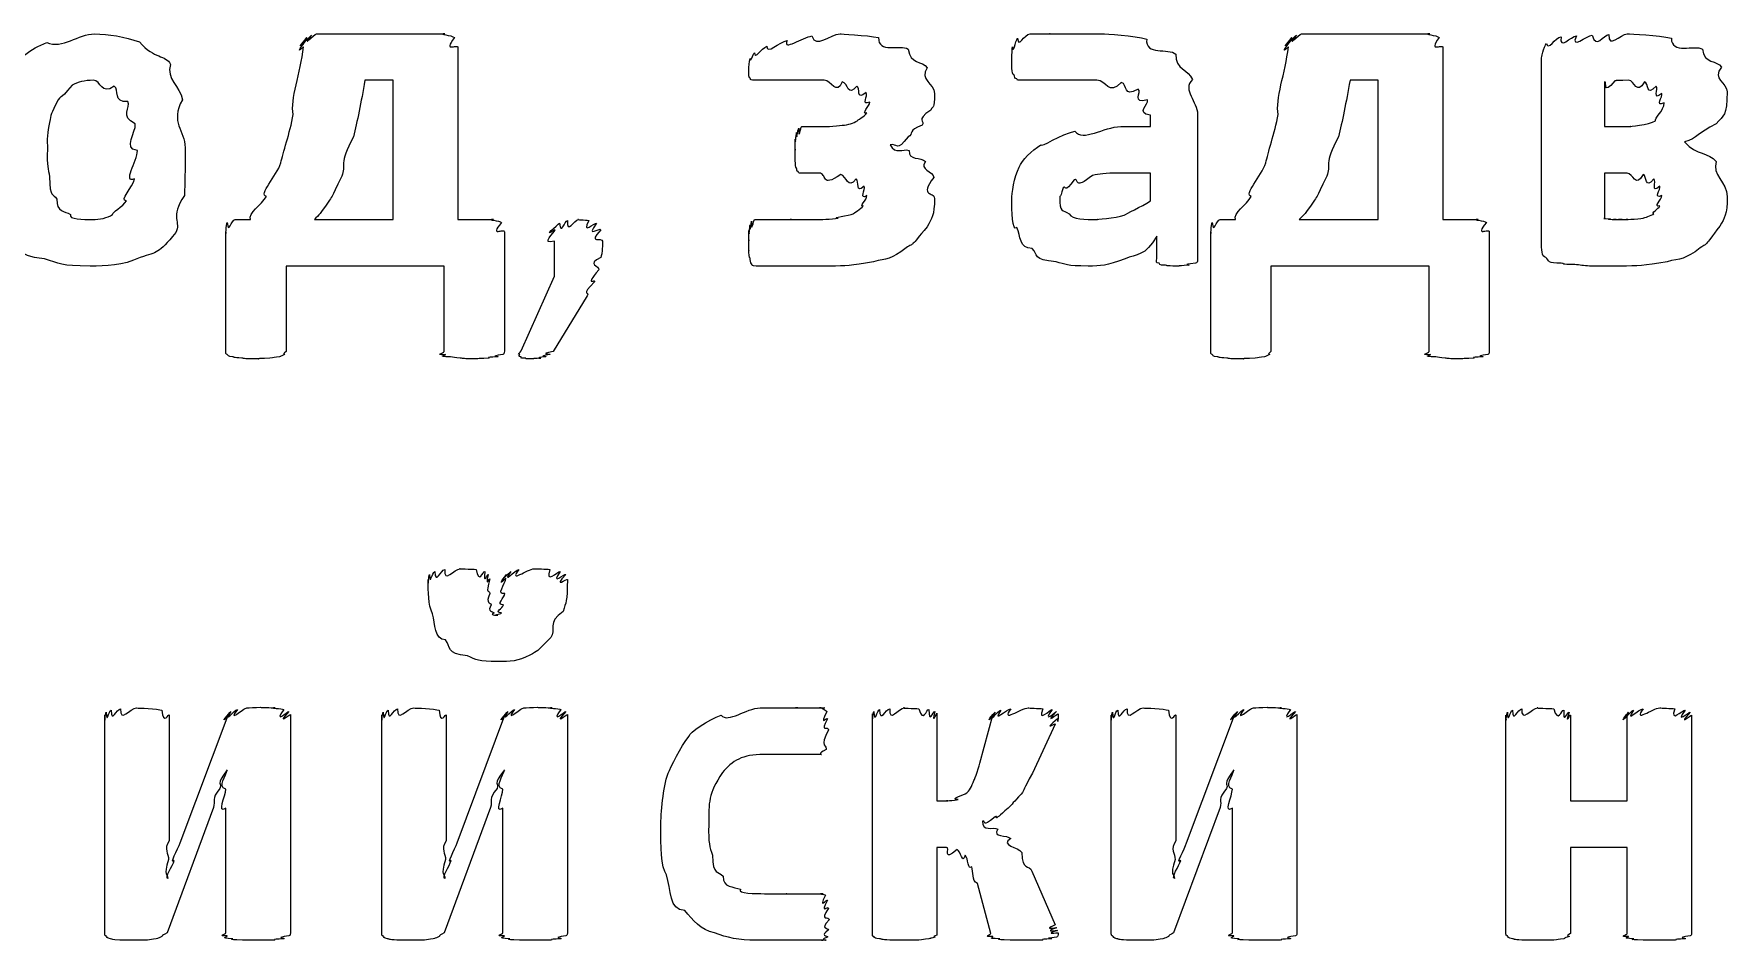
# Model space of a CAD drawing. Header units: millimetres. Extents: x 25 to 190, y 204 to 253.
# Drawn here: x 147.1 to 159.97, y 219.62 to 226.5 of the extents above; entities that cross this region are included whole.
import ezdxf

# ---------------------------------------------------------------- set-up
doc = ezdxf.new("R2010")
doc.units = ezdxf.units.MM
doc.layers.get('0').update_dxf_attribs({"linetype": 'CONTINUOUS'})

msp = doc.modelspace()

# ---------------------------------------------------------------- linework, layer by layer
at = {"color": 0}
for p, q in [((149.251, 226.504), (150.227, 226.504)), ((156.737, 226.504), (157.712, 226.504)), ((150.326, 226.399), (150.326, 225.093)), ((157.812, 226.399), (157.812, 225.093)), ((158.561, 224.922), (158.561, 226.322)), ((149.835, 226.151), (149.62, 226.151)), ((149.835, 225.093), (149.835, 226.151)), ((157.321, 226.151), (157.106, 226.151)), ((157.321, 225.093), (157.321, 226.151)), ((159.041, 226.14), (159.041, 225.799)), ((159.493, 225.98), (159.493, 225.98)), ((155.589, 225.799), (155.589, 225.887)), ((155.947, 225.892), (155.947, 224.795)), ((152.939, 225.799), (153.088, 225.799)), ((155.363, 225.799), (155.589, 225.799)), ((159.041, 225.799), (159.239, 225.799)), ((147.89, 225.617), (147.89, 225.617)), ((148.253, 225.638), (148.253, 225.638)), ((153.617, 225.661), (153.611, 225.661)), ((153.071, 225.446), (152.933, 225.446)), ((155.589, 225.446), (155.352, 225.446)), ((155.589, 225.236), (155.589, 225.446)), ((159.212, 225.446), (159.041, 225.446)), ((159.041, 225.446), (159.041, 225.104)), ((153.948, 225.253), (153.948, 225.253)), ((159.476, 225.275), (159.476, 225.275)), ((159.972, 225.269), (159.972, 225.269)), ((148.634, 225.093), (148.749, 225.093)), ((149.235, 225.093), (149.835, 225.093)), ((150.326, 225.093), (150.596, 225.093)), ((156.119, 225.093), (156.235, 225.093)), ((156.72, 225.093), (157.321, 225.093)), ((157.812, 225.093), (158.081, 225.093)), ((148.562, 224.095), (148.562, 224.999)), ((150.679, 224.999), (150.679, 224.095)), ((155.638, 224.795), (155.638, 224.966)), ((156.048, 224.095), (156.048, 224.999)), ((158.164, 224.999), (158.164, 224.095)), ((151.061, 224.663), (151.061, 224.928)), ((151.424, 224.928), (151.424, 224.928)), ((150.221, 224.74), (149.02, 224.74)), ((149.02, 224.74), (149.02, 224.09)), ((150.221, 224.09), (150.221, 224.74)), ((157.707, 224.74), (156.505, 224.74)), ((156.505, 224.74), (156.505, 224.09)), ((157.707, 224.09), (157.707, 224.74)), ((150.807, 224.095), (151.061, 224.663)), ((151.309, 224.514), (151.05, 224.09)), ((151.158, 222.358), (151.158, 222.358)), ((153.967, 221.343), (153.967, 220.676)), ((147.642, 219.673), (147.642, 221.327)), ((148.132, 221.327), (148.132, 220.373)), ((148.215, 220.357), (148.579, 221.327)), ((149.053, 221.332), (149.053, 219.673)), ((149.747, 219.673), (149.747, 221.327)), ((150.238, 221.327), (150.238, 220.373)), ((150.32, 220.357), (150.684, 221.327)), ((151.158, 221.332), (151.158, 219.673)), ((153.476, 219.662), (153.476, 221.338)), ((154.292, 220.963), (154.391, 221.327)), ((154.865, 221.26), (154.694, 220.886)), ((155.291, 219.673), (155.291, 221.327)), ((155.782, 221.327), (155.782, 220.373)), ((155.864, 220.357), (156.228, 221.327)), ((156.702, 221.332), (156.702, 219.673)), ((158.291, 219.673), (158.291, 221.327)), ((158.782, 221.327), (158.782, 220.676)), ((159.212, 220.676), (159.212, 221.327)), ((159.702, 221.327), (159.702, 219.673)), ((148.468, 220.627), (148.116, 219.673)), ((148.562, 219.673), (148.562, 220.621)), ((150.574, 220.627), (150.221, 219.673)), ((150.668, 219.673), (150.668, 220.621)), ((153.967, 220.676), (154.05, 220.676)), ((156.118, 220.627), (155.765, 219.673)), ((156.212, 219.673), (156.212, 220.621)), ((158.782, 220.676), (159.212, 220.676)), ((154.039, 220.323), (153.967, 220.323)), ((153.967, 220.323), (153.967, 219.656)), ((159.212, 220.323), (158.782, 220.323)), ((158.782, 220.323), (158.782, 219.668)), ((159.212, 219.668), (159.212, 220.323)), ((154.689, 220.141), (154.865, 219.734)), ((154.375, 219.668), (154.275, 220.048)), ((153.147, 219.772), (153.147, 219.772)), ((154.887, 219.662), (154.887, 219.662))]:
    msp.add_line(p, q, dxfattribs=at)
for points in [[(147.201, 226.438), (147.319, 226.386), (147.443, 226.504), (147.564, 226.504)], [(147.564, 226.504), (147.672, 226.504), (147.792, 226.483), (147.906, 226.443)], [(149.179, 226.476), (149.102, 226.374), (149.202, 226.489), (149.213, 226.493)], [(149.213, 226.493), (149.124, 226.386), (149.236, 226.504), (149.251, 226.504)], [(150.227, 226.504), (150.172, 226.504), (150.279, 226.494), (150.299, 226.476)], [(152.829, 226.454), (152.79, 226.368), (152.95, 226.479), (153.016, 226.488)], [(153.016, 226.488), (153.043, 226.386), (153.157, 226.504), (153.231, 226.504)], [(153.231, 226.504), (153.223, 226.504), (153.435, 226.494), (153.523, 226.476)], [(154.58, 226.471), (154.583, 226.386), (154.63, 226.504), (154.674, 226.504)], [(154.674, 226.504), (154.671, 226.504), (154.769, 226.504), (154.828, 226.504)], [(154.828, 226.504), (154.789, 226.504), (154.95, 226.504), (155.015, 226.504)], [(155.015, 226.504), (155.043, 226.504), (155.155, 226.504), (155.225, 226.504)], [(155.225, 226.504), (155.244, 226.504), (155.469, 226.49), (155.561, 226.465)], [(156.665, 226.476), (156.588, 226.374), (156.687, 226.489), (156.698, 226.493)], [(156.698, 226.493), (156.61, 226.386), (156.722, 226.504), (156.737, 226.504)], [(157.712, 226.504), (157.657, 226.504), (157.765, 226.494), (157.784, 226.476)], [(158.71, 226.482), (158.696, 226.374), (158.785, 226.488), (158.826, 226.488)], [(158.826, 226.488), (158.778, 226.379), (158.906, 226.493), (158.947, 226.493)], [(158.947, 226.493), (158.976, 226.383), (159.03, 226.499), (159.074, 226.499)], [(159.074, 226.499), (159.064, 226.386), (159.163, 226.504), (159.212, 226.504)], [(159.212, 226.504), (159.241, 226.504), (159.451, 226.493), (159.548, 226.471)], [(146.931, 226.251), (146.964, 226.297), (147.082, 226.394), (147.201, 226.438)], [(147.906, 226.443), (148.022, 226.308), (148.102, 226.35), (148.143, 226.272)], [(149.075, 225.892), (149.05, 226.004), (149.13, 226.206), (149.152, 226.405)], [(149.152, 226.405), (149.076, 226.334), (149.159, 226.432), (149.163, 226.443)], [(149.163, 226.443), (149.083, 226.361), (149.171, 226.468), (149.179, 226.476)], [(150.299, 226.476), (150.207, 226.352), (150.326, 226.435), (150.326, 226.399)], [(152.547, 226.316), (152.55, 226.279), (152.565, 226.35), (152.581, 226.361)], [(152.581, 226.361), (152.583, 226.306), (152.63, 226.391), (152.674, 226.41)], [(152.674, 226.41), (152.672, 226.342), (152.769, 226.443), (152.829, 226.454)], [(153.523, 226.476), (153.518, 226.35), (153.686, 226.428), (153.749, 226.388)], [(153.749, 226.388), (153.76, 226.272), (153.859, 226.303), (153.892, 226.245)], [(154.536, 226.306), (154.536, 226.297), (154.537, 226.383), (154.541, 226.405)], [(154.541, 226.405), (154.547, 226.342), (154.561, 226.449), (154.58, 226.471)], [(155.561, 226.465), (155.546, 226.334), (155.727, 226.401), (155.782, 226.35)], [(156.56, 225.892), (156.536, 226.004), (156.615, 226.206), (156.638, 226.405)], [(156.638, 226.405), (156.562, 226.334), (156.644, 226.432), (156.649, 226.443)], [(156.649, 226.443), (156.568, 226.361), (156.657, 226.468), (156.665, 226.476)], [(157.784, 226.476), (157.693, 226.352), (157.812, 226.435), (157.812, 226.399)], [(158.561, 226.322), (158.561, 226.313), (158.574, 226.406), (158.6, 226.432)], [(158.6, 226.432), (158.612, 226.368), (158.662, 226.478), (158.71, 226.482)], [(159.548, 226.471), (159.549, 226.345), (159.722, 226.424), (159.785, 226.388)], [(159.785, 226.388), (159.796, 226.272), (159.898, 226.306), (159.928, 226.251)], [(148.143, 226.272), (148.106, 226.158), (148.216, 226.109), (148.232, 226.003)], [(152.537, 226.245), (152.537, 226.242), (152.539, 226.297), (152.547, 226.316)], [(152.537, 226.195), (152.537, 226.195), (152.537, 226.226), (152.537, 226.245)], [(153.892, 226.245), (153.829, 226.158), (153.948, 226.125), (153.948, 226.052)], [(154.536, 226.24), (154.536, 226.231), (154.536, 226.284), (154.536, 226.306)], [(154.553, 226.19), (154.539, 226.191), (154.539, 226.22), (154.536, 226.24)], [(155.782, 226.35), (155.777, 226.231), (155.882, 226.234), (155.908, 226.157)], [(159.928, 226.251), (159.854, 226.162), (159.972, 226.132), (159.972, 226.063)], [(147.394, 226.113), (147.286, 225.982), (147.318, 226.049), (147.289, 226.003)], [(147.554, 226.151), (147.489, 226.151), (147.438, 226.138), (147.394, 226.113)], [(147.713, 226.107), (147.614, 226.033), (147.616, 226.151), (147.554, 226.151)], [(147.818, 225.991), (147.702, 225.977), (147.757, 226.081), (147.713, 226.107)], [(149.62, 226.151), (149.59, 225.982), (149.561, 225.838), (149.532, 225.721)], [(152.547, 226.168), (152.539, 226.169), (152.539, 226.184), (152.537, 226.195)], [(152.564, 226.151), (152.547, 226.154), (152.55, 226.159), (152.547, 226.168)], [(152.581, 226.151), (152.561, 226.151), (152.571, 226.151), (152.564, 226.151)], [(152.641, 226.151), (152.576, 226.151), (152.592, 226.151), (152.581, 226.151)], [(152.746, 226.151), (152.636, 226.151), (152.67, 226.151), (152.641, 226.151)], [(152.9, 226.151), (152.837, 226.151), (152.79, 226.151), (152.746, 226.151)], [(153.11, 226.151), (152.958, 226.151), (152.962, 226.151), (152.9, 226.151)], [(153.247, 226.14), (153.205, 226.033), (153.161, 226.151), (153.11, 226.151)], [(153.358, 226.107), (153.289, 226.019), (153.291, 226.132), (153.247, 226.14)], [(153.429, 226.058), (153.348, 225.993), (153.387, 226.096), (153.358, 226.107)], [(154.575, 226.162), (154.554, 226.165), (154.559, 226.179), (154.553, 226.19)], [(154.602, 226.151), (154.569, 226.151), (154.582, 226.154), (154.575, 226.162)], [(154.674, 226.151), (154.594, 226.151), (154.616, 226.151), (154.602, 226.151)], [(154.795, 226.151), (154.66, 226.151), (154.707, 226.151), (154.674, 226.151)], [(154.96, 226.151), (154.874, 226.151), (154.842, 226.151), (154.795, 226.151)], [(155.181, 226.151), (155.002, 226.151), (155.026, 226.151), (154.96, 226.151)], [(155.368, 226.135), (155.274, 226.033), (155.254, 226.151), (155.181, 226.151)], [(155.495, 226.085), (155.377, 226.011), (155.419, 226.123), (155.368, 226.135)], [(155.908, 226.157), (155.829, 226.077), (155.947, 225.991), (155.947, 225.892)], [(157.106, 226.151), (157.076, 225.982), (157.047, 225.838), (157.018, 225.721)], [(159.118, 226.146), (159.02, 226.03), (159.063, 226.143), (159.041, 226.14)], [(159.223, 226.151), (159.082, 226.151), (159.151, 226.149), (159.118, 226.146)], [(159.344, 226.14), (159.285, 226.033), (159.27, 226.151), (159.223, 226.151)], [(159.432, 226.107), (159.355, 226.019), (159.38, 226.132), (159.344, 226.14)], [(159.476, 226.052), (159.399, 225.989), (159.454, 226.092), (159.432, 226.107)], [(147.289, 226.003), (147.228, 225.887), (147.236, 225.898), (147.223, 225.831)], [(147.873, 225.82), (147.753, 225.878), (147.843, 225.943), (147.818, 225.991)], [(148.232, 226.003), (148.135, 225.828), (148.253, 225.774), (148.253, 225.638)], [(153.457, 225.986), (153.385, 225.953), (153.447, 226.038), (153.429, 226.058)], [(153.435, 225.903), (153.385, 225.893), (153.457, 225.956), (153.457, 225.986)], [(153.948, 226.052), (153.948, 225.922), (153.938, 225.965), (153.92, 225.925)], [(155.567, 226.003), (155.443, 225.967), (155.528, 226.063), (155.495, 226.085)], [(155.589, 225.887), (155.473, 225.901), (155.581, 225.969), (155.567, 226.003)], [(159.493, 225.98), (159.417, 225.945), (159.487, 226.03), (159.476, 226.052)], [(159.427, 225.843), (159.417, 225.86), (159.493, 225.921), (159.493, 225.98)], [(159.972, 226.063), (159.972, 225.878), (159.945, 225.887), (159.889, 225.82)], [(148.981, 225.523), (148.995, 225.6), (149.049, 225.749), (149.075, 225.892)], [(153.247, 225.81), (153.293, 225.812), (153.333, 225.828), (153.363, 225.843)], [(153.363, 225.843), (153.355, 225.845), (153.42, 225.881), (153.435, 225.903)], [(153.92, 225.925), (153.796, 225.843), (153.883, 225.845), (153.854, 225.81)], [(156.466, 225.523), (156.48, 225.6), (156.534, 225.749), (156.56, 225.892)], [(159.239, 225.799), (159.212, 225.799), (159.383, 225.812), (159.427, 225.843)], [(147.223, 225.831), (147.202, 225.757), (147.206, 225.701), (147.206, 225.627)], [(147.89, 225.617), (147.775, 225.633), (147.884, 225.757), (147.873, 225.82)], [(149.532, 225.721), (149.418, 225.512), (149.477, 225.504), (149.444, 225.424)], [(152.889, 225.705), (152.892, 225.64), (152.896, 225.743), (152.9, 225.755)], [(152.9, 225.755), (152.9, 225.666), (152.908, 225.779), (152.917, 225.787)], [(152.917, 225.787), (152.914, 225.68), (152.931, 225.799), (152.939, 225.799)], [(153.088, 225.799), (153.084, 225.799), (153.203, 225.801), (153.247, 225.81)], [(153.749, 225.721), (153.657, 225.603), (153.664, 225.674), (153.617, 225.661)], [(153.854, 225.81), (153.741, 225.772), (153.793, 225.746), (153.749, 225.721)], [(154.757, 225.661), (154.752, 225.636), (154.912, 225.743), (155.015, 225.765)], [(155.015, 225.765), (155.076, 225.68), (155.233, 225.799), (155.363, 225.799)], [(157.018, 225.721), (156.904, 225.512), (156.963, 225.504), (156.93, 225.424)], [(159.889, 225.82), (159.743, 225.75), (159.753, 225.712), (159.647, 225.683)], [(147.206, 225.627), (147.202, 225.492), (147.212, 225.484), (147.223, 225.418)], [(147.868, 225.402), (147.775, 225.364), (147.89, 225.539), (147.89, 225.617)], [(148.253, 225.638), (148.253, 225.442), (148.251, 225.385), (148.248, 225.275)], [(152.889, 225.627), (152.889, 225.596), (152.889, 225.683), (152.889, 225.705)], [(152.889, 225.539), (152.889, 225.534), (152.889, 225.594), (152.889, 225.627)], [(153.611, 225.661), (153.653, 225.581), (153.706, 225.638), (153.755, 225.617)], [(153.755, 225.617), (153.749, 225.541), (153.844, 225.57), (153.881, 225.534)], [(154.591, 225.49), (154.613, 225.545), (154.686, 225.617), (154.757, 225.661)], [(159.647, 225.683), (159.743, 225.578), (159.834, 225.607), (159.889, 225.534)], [(148.871, 225.269), (148.807, 225.28), (148.948, 225.424), (148.981, 225.523)], [(152.9, 225.484), (152.892, 225.486), (152.892, 225.517), (152.889, 225.539)], [(152.911, 225.457), (152.9, 225.46), (152.903, 225.473), (152.9, 225.484)], [(152.933, 225.446), (152.911, 225.446), (152.918, 225.448), (152.911, 225.457)], [(153.881, 225.534), (153.826, 225.471), (153.942, 225.46), (153.942, 225.413)], [(154.536, 225.247), (154.536, 225.287), (154.554, 225.419), (154.591, 225.49)], [(156.356, 225.269), (156.293, 225.28), (156.434, 225.424), (156.466, 225.523)], [(159.889, 225.534), (159.854, 225.435), (159.972, 225.375), (159.972, 225.269)], [(147.223, 225.418), (147.224, 225.247), (147.252, 225.298), (147.278, 225.247)], [(147.807, 225.236), (147.749, 225.236), (147.857, 225.338), (147.868, 225.402)], [(149.444, 225.424), (149.352, 225.232), (149.375, 225.276), (149.339, 225.225)], [(153.236, 225.435), (153.077, 225.327), (153.137, 225.446), (153.071, 225.446)], [(153.352, 225.402), (153.286, 225.314), (153.283, 225.426), (153.236, 225.435)], [(153.413, 225.346), (153.344, 225.283), (153.381, 225.387), (153.352, 225.402)], [(153.435, 225.275), (153.37, 225.239), (153.427, 225.324), (153.413, 225.346)], [(153.942, 225.413), (153.829, 225.258), (153.948, 225.311), (153.948, 225.253)], [(154.927, 225.335), (154.896, 225.232), (154.9, 225.287), (154.9, 225.258)], [(155.01, 225.396), (154.933, 225.28), (154.945, 225.36), (154.927, 225.335)], [(155.148, 225.429), (155.006, 225.309), (155.046, 225.41), (155.01, 225.396)], [(155.352, 225.446), (155.237, 225.446), (155.206, 225.44), (155.148, 225.429)], [(156.93, 225.424), (156.837, 225.232), (156.861, 225.276), (156.825, 225.225)], [(159.333, 225.435), (159.278, 225.327), (159.258, 225.446), (159.212, 225.446)], [(159.416, 225.402), (159.344, 225.314), (159.366, 225.426), (159.333, 225.435)], [(159.46, 225.346), (159.388, 225.283), (159.438, 225.387), (159.416, 225.402)], [(159.476, 225.275), (159.406, 225.243), (159.471, 225.327), (159.46, 225.346)], [(147.278, 225.247), (147.275, 225.148), (147.338, 225.16), (147.382, 225.132)], [(147.702, 225.132), (147.694, 225.144), (147.781, 225.192), (147.807, 225.236)], [(148.248, 225.275), (148.132, 225.107), (148.226, 225.074), (148.182, 224.994)], [(148.749, 225.093), (148.73, 225.144), (148.834, 225.203), (148.871, 225.269)], [(149.339, 225.225), (149.281, 225.133), (149.271, 225.133), (149.235, 225.093)], [(153.407, 225.197), (153.37, 225.184), (153.435, 225.244), (153.435, 225.275)], [(153.948, 225.253), (153.948, 225.122), (153.928, 225.104), (153.892, 225.038)], [(154.575, 225.032), (154.536, 224.996), (154.536, 225.166), (154.536, 225.247)], [(154.9, 225.258), (154.896, 225.151), (154.923, 225.166), (154.971, 225.137)], [(155.39, 225.126), (155.403, 225.14), (155.519, 225.188), (155.589, 225.236)], [(156.235, 225.093), (156.216, 225.144), (156.319, 225.203), (156.356, 225.269)], [(156.825, 225.225), (156.767, 225.133), (156.756, 225.133), (156.72, 225.093)], [(159.46, 225.197), (159.406, 225.184), (159.476, 225.244), (159.476, 225.275)], [(159.972, 225.269), (159.972, 225.126), (159.953, 225.109), (159.917, 225.043)], [(147.382, 225.132), (147.363, 225.093), (147.482, 225.093), (147.548, 225.093)], [(147.548, 225.093), (147.606, 225.093), (147.658, 225.105), (147.702, 225.132)], [(148.562, 224.999), (148.562, 224.949), (148.565, 225.06), (148.573, 225.071)], [(148.573, 225.071), (148.58, 224.975), (148.603, 225.093), (148.634, 225.093)], [(150.596, 225.093), (150.536, 225.093), (150.646, 225.085), (150.657, 225.071)], [(150.657, 225.071), (150.56, 224.949), (150.679, 225.035), (150.679, 224.999)], [(151.099, 225.065), (151.107, 224.967), (151.138, 225.083), (151.16, 225.087)], [(151.16, 225.087), (151.152, 224.975), (151.209, 225.093), (151.243, 225.093)], [(151.243, 225.093), (151.215, 225.093), (151.298, 225.09), (151.32, 225.087)], [(151.32, 225.087), (151.262, 224.967), (151.365, 225.076), (151.38, 225.065)], [(152.547, 225.054), (152.547, 224.963), (152.555, 225.078), (152.558, 225.082)], [(152.558, 225.082), (152.558, 224.975), (152.572, 225.093), (152.581, 225.093)], [(152.581, 225.093), (152.576, 225.093), (152.608, 225.093), (152.63, 225.093)], [(152.63, 225.093), (152.62, 225.093), (152.681, 225.093), (152.718, 225.093)], [(152.718, 225.093), (152.698, 225.093), (152.806, 225.093), (152.862, 225.093)], [(152.862, 225.093), (152.808, 225.093), (152.984, 225.093), (153.066, 225.093)], [(153.066, 225.093), (153.061, 225.093), (153.17, 225.095), (153.215, 225.104)], [(153.215, 225.104), (153.154, 225.107), (153.3, 225.122), (153.33, 225.137)], [(153.33, 225.137), (153.333, 225.14), (153.388, 225.176), (153.407, 225.197)], [(154.971, 225.137), (154.995, 225.093), (155.094, 225.093), (155.186, 225.093)], [(155.186, 225.093), (155.16, 225.093), (155.327, 225.104), (155.39, 225.126)], [(156.048, 224.999), (156.048, 224.949), (156.051, 225.06), (156.059, 225.071)], [(156.059, 225.071), (156.066, 224.975), (156.089, 225.093), (156.119, 225.093)], [(158.081, 225.093), (158.021, 225.093), (158.131, 225.085), (158.142, 225.071)], [(158.142, 225.071), (158.046, 224.949), (158.164, 225.035), (158.164, 224.999)], [(159.041, 225.104), (159.013, 225.1), (159.07, 225.101), (159.085, 225.098)], [(159.085, 225.098), (159.042, 225.095), (159.114, 225.095), (159.129, 225.093)], [(159.129, 225.093), (159.071, 225.093), (159.158, 225.093), (159.173, 225.093)], [(159.173, 225.093), (159.101, 225.093), (159.202, 225.093), (159.217, 225.093)], [(159.217, 225.093), (159.159, 225.093), (159.3, 225.095), (159.333, 225.104)], [(159.333, 225.104), (159.344, 225.107), (159.393, 225.122), (159.416, 225.137)], [(159.416, 225.137), (159.388, 225.14), (159.451, 225.176), (159.46, 225.197)], [(147.184, 224.795), (146.955, 224.817), (146.983, 224.892), (146.925, 224.966)], [(148.182, 224.994), (148.044, 224.828), (148.047, 224.85), (147.912, 224.806)], [(151.061, 224.928), (150.946, 224.901), (151.062, 224.994), (151.066, 225.016)], [(151.066, 225.016), (150.957, 224.946), (151.084, 225.054), (151.099, 225.065)], [(151.38, 225.065), (151.292, 224.946), (151.405, 225.038), (151.413, 225.016)], [(151.413, 225.016), (151.306, 224.901), (151.424, 224.963), (151.424, 224.928)], [(152.537, 225.01), (152.539, 224.939), (152.543, 225.043), (152.547, 225.054)], [(152.537, 224.939), (152.537, 224.901), (152.537, 224.991), (152.537, 225.01)], [(153.892, 225.038), (153.756, 224.875), (153.802, 224.922), (153.732, 224.878)], [(154.69, 224.873), (154.591, 224.873), (154.603, 224.969), (154.575, 225.032)], [(155.638, 224.966), (155.55, 224.813), (155.484, 224.831), (155.396, 224.795)], [(159.917, 225.043), (159.785, 224.875), (159.834, 224.922), (159.768, 224.878)], [(151.424, 224.928), (151.424, 224.82), (151.42, 224.842), (151.413, 224.806)], [(152.537, 224.861), (152.537, 224.842), (152.537, 224.908), (152.537, 224.939)], [(152.547, 224.801), (152.539, 224.798), (152.539, 224.839), (152.537, 224.861)], [(153.732, 224.878), (153.62, 224.787), (153.584, 224.798), (153.484, 224.773)], [(154.872, 224.773), (154.69, 224.784), (154.741, 224.828), (154.69, 224.873)], [(158.594, 224.806), (158.561, 224.809), (158.561, 224.87), (158.561, 224.922)], [(159.768, 224.878), (159.653, 224.787), (159.617, 224.798), (159.515, 224.773)], [(147.531, 224.74), (147.306, 224.74), (147.301, 224.758), (147.184, 224.795)], [(147.912, 224.806), (147.775, 224.74), (147.653, 224.74), (147.531, 224.74)], [(151.397, 224.712), (151.281, 224.572), (151.378, 224.649), (151.364, 224.619)], [(151.413, 224.806), (151.295, 224.751), (151.404, 224.742), (151.397, 224.712)], [(152.558, 224.756), (152.547, 224.765), (152.55, 224.786), (152.547, 224.801)], [(152.592, 224.74), (152.558, 224.74), (152.565, 224.746), (152.558, 224.756)], [(152.663, 224.74), (152.587, 224.74), (152.605, 224.74), (152.592, 224.74)], [(152.79, 224.74), (152.658, 224.74), (152.699, 224.74), (152.663, 224.74)], [(152.955, 224.74), (152.874, 224.74), (152.841, 224.74), (152.79, 224.74)], [(153.154, 224.74), (152.995, 224.74), (153.017, 224.74), (152.955, 224.74)], [(153.484, 224.773), (153.308, 224.74), (153.278, 224.74), (153.154, 224.74)], [(155.115, 224.74), (154.951, 224.74), (154.945, 224.751), (154.872, 224.773)], [(155.396, 224.795), (155.255, 224.74), (155.214, 224.74), (155.115, 224.74)], [(155.655, 224.762), (155.623, 224.762), (155.638, 224.78), (155.638, 224.795)], [(155.704, 224.746), (155.645, 224.747), (155.666, 224.754), (155.655, 224.762)], [(155.793, 224.74), (155.689, 224.74), (155.727, 224.742), (155.704, 224.746)], [(155.881, 224.746), (155.767, 224.74), (155.833, 224.74), (155.793, 224.74)], [(155.931, 224.762), (155.806, 224.747), (155.903, 224.748), (155.881, 224.746)], [(155.947, 224.795), (155.947, 224.762), (155.942, 224.769), (155.931, 224.762)], [(158.71, 224.762), (158.608, 224.758), (158.619, 224.78), (158.594, 224.806)], [(158.815, 224.751), (158.696, 224.751), (158.746, 224.758), (158.71, 224.762)], [(158.925, 224.74), (158.884, 224.743), (158.851, 224.747), (158.815, 224.751)], [(159.041, 224.74), (158.961, 224.74), (158.965, 224.74), (158.925, 224.74)], [(159.162, 224.74), (159.038, 224.74), (159.081, 224.74), (159.041, 224.74)], [(159.515, 224.773), (159.333, 224.74), (159.297, 224.74), (159.162, 224.74)], [(151.364, 224.619), (151.251, 224.508), (151.331, 224.551), (151.309, 224.514)], [(148.573, 224.068), (148.562, 224.065), (148.562, 224.084), (148.562, 224.095)], [(148.612, 224.051), (148.576, 224.05), (148.58, 224.061), (148.573, 224.068)], [(148.683, 224.04), (148.613, 224.043), (148.63, 224.048), (148.612, 224.051)], [(148.97, 224.051), (148.933, 224.043), (148.927, 224.044), (148.898, 224.04)], [(149.009, 224.068), (148.97, 224.05), (148.988, 224.055), (148.97, 224.051)], [(149.02, 224.09), (148.984, 224.061), (149.015, 224.072), (149.009, 224.068)], [(150.232, 224.068), (150.139, 224.061), (150.221, 224.079), (150.221, 224.09)], [(150.271, 224.051), (150.152, 224.05), (150.239, 224.061), (150.232, 224.068)], [(150.343, 224.04), (150.307, 224.043), (150.289, 224.048), (150.271, 224.051)], [(150.629, 224.051), (150.509, 224.043), (150.586, 224.044), (150.557, 224.04)], [(150.668, 224.068), (150.547, 224.05), (150.647, 224.055), (150.629, 224.051)], [(150.679, 224.095), (150.679, 224.065), (150.675, 224.076), (150.668, 224.068)], [(150.796, 224.068), (150.77, 224.065), (150.799, 224.084), (150.807, 224.095)], [(150.807, 224.051), (150.774, 224.05), (150.799, 224.061), (150.796, 224.068)], [(150.84, 224.04), (150.785, 224.039), (150.814, 224.044), (150.807, 224.051)], [(150.995, 224.051), (150.891, 224.039), (150.969, 224.04), (150.956, 224.04)], [(151.027, 224.068), (150.917, 224.05), (151.008, 224.055), (150.995, 224.051)], [(151.05, 224.09), (150.931, 224.065), (151.034, 224.076), (151.027, 224.068)], [(156.059, 224.068), (156.048, 224.065), (156.048, 224.084), (156.048, 224.095)], [(156.097, 224.051), (156.061, 224.05), (156.066, 224.061), (156.059, 224.068)], [(156.169, 224.04), (156.099, 224.043), (156.115, 224.048), (156.097, 224.051)], [(156.456, 224.051), (156.418, 224.043), (156.413, 224.044), (156.384, 224.04)], [(156.494, 224.068), (156.456, 224.05), (156.474, 224.055), (156.456, 224.051)], [(156.505, 224.09), (156.469, 224.061), (156.501, 224.072), (156.494, 224.068)], [(157.718, 224.068), (157.624, 224.061), (157.707, 224.079), (157.707, 224.09)], [(157.757, 224.051), (157.638, 224.05), (157.725, 224.061), (157.718, 224.068)], [(157.828, 224.04), (157.792, 224.043), (157.774, 224.048), (157.757, 224.051)], [(158.115, 224.051), (157.995, 224.043), (158.072, 224.044), (158.043, 224.04)], [(158.153, 224.068), (158.032, 224.05), (158.133, 224.055), (158.115, 224.051)], [(158.164, 224.095), (158.164, 224.065), (158.16, 224.076), (158.153, 224.068)], [(148.799, 224.035), (148.673, 224.035), (148.712, 224.037), (148.683, 224.04)], [(148.898, 224.04), (148.761, 224.035), (148.839, 224.035), (148.799, 224.035)], [(150.447, 224.035), (150.366, 224.035), (150.372, 224.037), (150.343, 224.04)], [(150.557, 224.04), (150.45, 224.035), (150.491, 224.035), (150.447, 224.035)], [(150.895, 224.035), (150.814, 224.035), (150.854, 224.037), (150.84, 224.04)], [(150.956, 224.04), (150.862, 224.035), (150.92, 224.035), (150.895, 224.035)], [(156.285, 224.035), (156.158, 224.035), (156.198, 224.037), (156.169, 224.04)], [(156.384, 224.04), (156.246, 224.035), (156.325, 224.035), (156.285, 224.035)], [(157.933, 224.035), (157.851, 224.035), (157.857, 224.037), (157.828, 224.04)], [(158.043, 224.04), (157.935, 224.035), (157.977, 224.035), (157.933, 224.035)], [(150.1, 222.358), (150.1, 222.282), (150.103, 222.385), (150.111, 222.396)], [(150.111, 222.396), (150.114, 222.304), (150.13, 222.414), (150.15, 222.418)], [(150.15, 222.418), (150.155, 222.315), (150.197, 222.431), (150.227, 222.435)], [(150.227, 222.435), (150.217, 222.322), (150.299, 222.44), (150.343, 222.44)], [(150.343, 222.44), (150.312, 222.44), (150.434, 222.437), (150.464, 222.435)], [(150.464, 222.435), (150.489, 222.315), (150.515, 222.425), (150.53, 222.418)], [(150.53, 222.418), (150.519, 222.304), (150.554, 222.407), (150.557, 222.396)], [(150.557, 222.396), (150.53, 222.286), (150.569, 222.377), (150.569, 222.363)], [(150.69, 222.369), (150.61, 222.286), (150.691, 222.388), (150.695, 222.396)], [(150.684, 222.253), (150.61, 222.233), (150.69, 222.327), (150.69, 222.369)], [(150.695, 222.396), (150.621, 222.304), (150.713, 222.414), (150.729, 222.418)], [(150.729, 222.418), (150.651, 222.315), (150.763, 222.431), (150.789, 222.435)], [(150.789, 222.435), (150.706, 222.322), (150.857, 222.44), (150.905, 222.44)], [(150.905, 222.44), (150.923, 222.44), (150.996, 222.437), (151.026, 222.435)], [(151.026, 222.435), (150.985, 222.315), (151.084, 222.425), (151.103, 222.418)], [(151.103, 222.418), (151.026, 222.304), (151.139, 222.407), (151.147, 222.396)], [(151.147, 222.396), (151.04, 222.282), (151.158, 222.371), (151.158, 222.358)], [(150.133, 222.098), (150.1, 222.171), (150.1, 222.261), (150.1, 222.358)], [(150.569, 222.363), (150.53, 222.231), (150.569, 222.286), (150.569, 222.253)], [(150.569, 222.253), (150.533, 222.165), (150.575, 222.189), (150.58, 222.165)], [(150.673, 222.165), (150.607, 222.165), (150.684, 222.22), (150.684, 222.253)], [(151.158, 222.358), (151.158, 222.183), (151.147, 222.192), (151.125, 222.115)], [(150.58, 222.165), (150.544, 222.112), (150.593, 222.118), (150.602, 222.104)], [(150.657, 222.104), (150.596, 222.112), (150.669, 222.139), (150.673, 222.165)], [(151.125, 222.115), (151, 222.032), (151.076, 221.974), (151.032, 221.917)], [(150.232, 221.9), (150.144, 221.9), (150.155, 222.021), (150.133, 222.098)], [(150.602, 222.104), (150.559, 222.087), (150.618, 222.087), (150.629, 222.087)], [(150.629, 222.087), (150.581, 222.087), (150.648, 222.093), (150.657, 222.104)], [(150.398, 221.779), (150.232, 221.792), (150.276, 221.847), (150.232, 221.9)], [(151.032, 221.917), (150.916, 221.801), (150.938, 221.817), (150.872, 221.784)], [(150.629, 221.735), (150.482, 221.735), (150.464, 221.748), (150.398, 221.779)], [(150.872, 221.784), (150.784, 221.735), (150.724, 221.735), (150.629, 221.735)], [(147.642, 221.327), (147.642, 221.234), (147.645, 221.341), (147.653, 221.349)], [(147.653, 221.349), (147.655, 221.25), (147.672, 221.361), (147.691, 221.365)], [(147.691, 221.365), (147.693, 221.26), (147.733, 221.376), (147.763, 221.376)], [(147.763, 221.376), (147.755, 221.263), (147.836, 221.382), (147.884, 221.382)], [(147.884, 221.382), (147.898, 221.382), (148.044, 221.376), (148.077, 221.365)], [(148.077, 221.365), (148.086, 221.245), (148.132, 221.345), (148.132, 221.327)], [(148.579, 221.327), (148.504, 221.239), (148.59, 221.346), (148.601, 221.354)], [(148.601, 221.354), (148.53, 221.252), (148.631, 221.367), (148.65, 221.371)], [(148.65, 221.371), (148.571, 221.263), (148.696, 221.382), (148.722, 221.382)], [(148.722, 221.382), (148.74, 221.385), (148.783, 221.387), (148.827, 221.387)], [(148.827, 221.387), (148.828, 221.385), (148.907, 221.385), (148.937, 221.382)], [(148.937, 221.382), (148.887, 221.382), (148.988, 221.378), (149.003, 221.371)], [(149.003, 221.371), (148.921, 221.252), (149.033, 221.361), (149.042, 221.354)], [(149.042, 221.354), (148.934, 221.239), (149.053, 221.339), (149.053, 221.332)], [(149.747, 221.327), (149.747, 221.234), (149.75, 221.341), (149.758, 221.349)], [(149.758, 221.349), (149.761, 221.25), (149.777, 221.361), (149.797, 221.365)], [(149.797, 221.365), (149.798, 221.26), (149.838, 221.376), (149.868, 221.376)], [(149.868, 221.376), (149.86, 221.263), (149.941, 221.382), (149.99, 221.382)], [(149.99, 221.382), (150.004, 221.382), (150.15, 221.376), (150.183, 221.365)], [(150.183, 221.365), (150.191, 221.245), (150.238, 221.345), (150.238, 221.327)], [(150.684, 221.327), (150.61, 221.239), (150.695, 221.346), (150.706, 221.354)], [(150.706, 221.354), (150.636, 221.252), (150.737, 221.367), (150.756, 221.371)], [(150.756, 221.371), (150.676, 221.263), (150.802, 221.382), (150.828, 221.382)], [(150.828, 221.382), (150.846, 221.385), (150.888, 221.387), (150.932, 221.387)], [(150.932, 221.387), (150.934, 221.385), (151.012, 221.385), (151.043, 221.382)], [(151.043, 221.382), (150.993, 221.382), (151.094, 221.378), (151.109, 221.371)], [(151.109, 221.371), (151.026, 221.252), (151.139, 221.361), (151.147, 221.354)], [(151.147, 221.354), (151.04, 221.239), (151.158, 221.339), (151.158, 221.332)], [(152.326, 221.327), (152.382, 221.263), (152.516, 221.382), (152.623, 221.382)], [(152.623, 221.382), (152.658, 221.382), (152.724, 221.382), (152.772, 221.382)], [(152.772, 221.382), (152.757, 221.382), (152.868, 221.382), (152.91, 221.382)], [(152.91, 221.382), (152.838, 221.382), (152.987, 221.382), (153.02, 221.382)], [(153.02, 221.382), (153.022, 221.382), (153.075, 221.382), (153.086, 221.382)], [(153.086, 221.382), (153.048, 221.382), (153.11, 221.382), (153.114, 221.382)], [(153.114, 221.382), (153.059, 221.382), (153.126, 221.372), (153.13, 221.354)], [(153.13, 221.354), (153.066, 221.23), (153.136, 221.321), (153.136, 221.299)], [(153.476, 221.338), (153.476, 221.241), (153.479, 221.35), (153.487, 221.354)], [(153.487, 221.354), (153.494, 221.252), (153.512, 221.367), (153.531, 221.371)], [(153.531, 221.371), (153.534, 221.26), (153.578, 221.376), (153.609, 221.376)], [(153.609, 221.376), (153.598, 221.263), (153.677, 221.382), (153.719, 221.382)], [(153.719, 221.382), (153.682, 221.382), (153.799, 221.379), (153.829, 221.376)], [(153.829, 221.376), (153.862, 221.26), (153.887, 221.374), (153.906, 221.371)], [(153.906, 221.371), (153.902, 221.252), (153.942, 221.361), (153.95, 221.354)], [(153.95, 221.354), (153.92, 221.241), (153.967, 221.346), (153.967, 221.343)], [(154.391, 221.327), (154.321, 221.239), (154.397, 221.345), (154.408, 221.349)], [(154.408, 221.349), (154.343, 221.25), (154.433, 221.361), (154.452, 221.365)], [(154.452, 221.365), (154.383, 221.26), (154.499, 221.376), (154.529, 221.376)], [(154.529, 221.376), (154.446, 221.263), (154.606, 221.382), (154.661, 221.382)], [(154.661, 221.382), (154.663, 221.382), (154.741, 221.379), (154.772, 221.376)], [(154.772, 221.376), (154.725, 221.26), (154.828, 221.374), (154.843, 221.371)], [(154.843, 221.371), (154.758, 221.252), (154.872, 221.361), (154.876, 221.354)], [(154.876, 221.354), (154.769, 221.241), (154.887, 221.345), (154.887, 221.338)], [(155.291, 221.327), (155.291, 221.234), (155.294, 221.341), (155.302, 221.349)], [(155.302, 221.349), (155.305, 221.25), (155.321, 221.361), (155.341, 221.365)], [(155.341, 221.365), (155.342, 221.26), (155.382, 221.376), (155.412, 221.376)], [(155.412, 221.376), (155.404, 221.263), (155.485, 221.382), (155.534, 221.382)], [(155.534, 221.382), (155.547, 221.382), (155.694, 221.376), (155.727, 221.365)], [(155.727, 221.365), (155.735, 221.245), (155.782, 221.345), (155.782, 221.327)], [(156.228, 221.327), (156.154, 221.239), (156.239, 221.346), (156.25, 221.354)], [(156.25, 221.354), (156.18, 221.252), (156.281, 221.367), (156.3, 221.371)], [(156.3, 221.371), (156.22, 221.263), (156.345, 221.382), (156.372, 221.382)], [(156.372, 221.382), (156.39, 221.385), (156.432, 221.387), (156.476, 221.387)], [(156.476, 221.387), (156.478, 221.385), (156.556, 221.385), (156.586, 221.382)], [(156.586, 221.382), (156.537, 221.382), (156.638, 221.378), (156.653, 221.371)], [(156.653, 221.371), (156.57, 221.252), (156.683, 221.361), (156.691, 221.354)], [(156.691, 221.354), (156.584, 221.239), (156.702, 221.339), (156.702, 221.332)], [(158.291, 221.327), (158.291, 221.234), (158.294, 221.341), (158.302, 221.349)], [(158.302, 221.349), (158.305, 221.25), (158.321, 221.361), (158.341, 221.365)], [(158.341, 221.365), (158.342, 221.26), (158.382, 221.376), (158.412, 221.376)], [(158.412, 221.376), (158.404, 221.263), (158.485, 221.382), (158.534, 221.382)], [(158.534, 221.382), (158.503, 221.382), (158.625, 221.379), (158.655, 221.376)], [(158.655, 221.376), (158.684, 221.26), (158.713, 221.372), (158.732, 221.365)], [(158.732, 221.365), (158.721, 221.25), (158.762, 221.356), (158.771, 221.349)], [(158.771, 221.349), (158.735, 221.239), (158.782, 221.338), (158.782, 221.327)], [(159.212, 221.327), (159.14, 221.239), (159.214, 221.345), (159.223, 221.349)], [(159.223, 221.349), (159.154, 221.25), (159.242, 221.361), (159.261, 221.365)], [(159.261, 221.365), (159.191, 221.26), (159.302, 221.376), (159.333, 221.376)], [(159.333, 221.376), (159.253, 221.263), (159.407, 221.382), (159.46, 221.382)], [(159.46, 221.382), (159.471, 221.382), (159.545, 221.379), (159.575, 221.376)], [(159.575, 221.376), (159.533, 221.26), (159.633, 221.372), (159.653, 221.365)], [(159.653, 221.365), (159.57, 221.25), (159.683, 221.356), (159.691, 221.349)], [(159.691, 221.349), (159.584, 221.234), (159.702, 221.333), (159.702, 221.327)], [(152.083, 221.167), (152.08, 221.194), (152.233, 221.294), (152.326, 221.327)], [(153.136, 221.299), (153.07, 221.186), (153.142, 221.25), (153.142, 221.216)], [(153.142, 221.216), (153.07, 221.084), (153.136, 221.096), (153.125, 221.067)], [(154.882, 221.299), (154.762, 221.197), (154.872, 221.274), (154.865, 221.26)], [(154.887, 221.338), (154.887, 221.223), (154.885, 221.313), (154.882, 221.299)], [(151.923, 220.886), (151.945, 220.93), (152.017, 221.093), (152.083, 221.167)], [(152.651, 221.029), (152.488, 221.029), (152.41, 220.982), (152.337, 220.891)], [(152.822, 221.029), (152.691, 221.029), (152.717, 221.029), (152.651, 221.029)], [(152.943, 221.029), (152.904, 221.029), (152.868, 221.029), (152.822, 221.029)], [(153.031, 221.029), (152.973, 221.029), (152.979, 221.029), (152.943, 221.029)], [(153.086, 221.029), (153.017, 221.029), (153.053, 221.029), (153.031, 221.029)], [(153.125, 221.067), (153.048, 221.029), (153.1, 221.029), (153.086, 221.029)], [(154.248, 220.831), (154.244, 220.816), (154.281, 220.911), (154.292, 220.963)], [(148.573, 220.913), (148.48, 220.787), (148.536, 220.817), (148.518, 220.77)], [(148.562, 220.764), (148.493, 220.787), (148.569, 220.865), (148.573, 220.913)], [(150.679, 220.913), (150.585, 220.787), (150.642, 220.817), (150.624, 220.77)], [(150.668, 220.764), (150.599, 220.787), (150.675, 220.865), (150.679, 220.913)], [(151.868, 220.478), (151.868, 220.588), (151.886, 220.775), (151.923, 220.886)], [(152.337, 220.891), (152.228, 220.727), (152.232, 220.667), (152.232, 220.494)], [(154.193, 220.737), (154.211, 220.743), (154.233, 220.793), (154.248, 220.831)], [(154.694, 220.886), (154.614, 220.754), (154.639, 220.77), (154.606, 220.726)], [(156.223, 220.913), (156.129, 220.787), (156.185, 220.817), (156.168, 220.77)], [(156.212, 220.764), (156.143, 220.787), (156.218, 220.865), (156.223, 220.913)], [(148.518, 220.77), (148.446, 220.69), (148.486, 220.673), (148.468, 220.627)], [(148.562, 220.621), (148.491, 220.569), (148.562, 220.716), (148.562, 220.764)], [(150.624, 220.77), (150.552, 220.69), (150.592, 220.673), (150.574, 220.627)], [(150.668, 220.621), (150.596, 220.569), (150.668, 220.716), (150.668, 220.764)], [(154.127, 220.687), (154.052, 220.694), (154.173, 220.715), (154.193, 220.737)], [(154.606, 220.726), (154.548, 220.668), (154.54, 220.65), (154.507, 220.621)], [(156.168, 220.77), (156.096, 220.69), (156.136, 220.673), (156.118, 220.627)], [(156.212, 220.621), (156.14, 220.569), (156.212, 220.716), (156.212, 220.764)], [(154.05, 220.676), (154.005, 220.676), (154.105, 220.679), (154.127, 220.687)], [(154.507, 220.621), (154.369, 220.496), (154.444, 220.573), (154.408, 220.555)], [(151.912, 220.114), (151.868, 220.172), (151.868, 220.341), (151.868, 220.478)], [(152.232, 220.494), (152.228, 220.348), (152.24, 220.329), (152.26, 220.263)], [(154.408, 220.555), (154.299, 220.463), (154.343, 220.529), (154.314, 220.522)], [(154.314, 220.522), (154.31, 220.436), (154.392, 220.483), (154.43, 220.461)], [(154.43, 220.461), (154.383, 220.396), (154.499, 220.419), (154.529, 220.39)], [(148.132, 220.373), (148.086, 220.308), (148.13, 220.277), (148.127, 220.23)], [(148.171, 220.224), (148.127, 220.183), (148.2, 220.313), (148.215, 220.357)], [(150.238, 220.373), (150.191, 220.308), (150.235, 220.277), (150.232, 220.23)], [(150.276, 220.224), (150.232, 220.183), (150.306, 220.313), (150.32, 220.357)], [(154.121, 220.307), (154.001, 220.205), (154.071, 220.323), (154.039, 220.323)], [(154.529, 220.39), (154.442, 220.337), (154.585, 220.325), (154.612, 220.285)], [(155.782, 220.373), (155.735, 220.308), (155.779, 220.277), (155.776, 220.23)], [(155.82, 220.224), (155.776, 220.183), (155.849, 220.313), (155.864, 220.357)], [(148.127, 220.23), (148.083, 220.095), (148.124, 220.133), (148.121, 220.086)], [(148.121, 220.086), (148.096, 220.095), (148.156, 220.18), (148.171, 220.224)], [(150.232, 220.23), (150.188, 220.095), (150.23, 220.133), (150.227, 220.086)], [(150.227, 220.086), (150.202, 220.095), (150.261, 220.18), (150.276, 220.224)], [(152.26, 220.263), (152.265, 220.103), (152.305, 220.147), (152.342, 220.103)], [(154.182, 220.263), (154.162, 220.187), (154.143, 220.299), (154.121, 220.307)], [(154.231, 220.175), (154.204, 220.143), (154.204, 220.241), (154.182, 220.263)], [(154.612, 220.285), (154.614, 220.139), (154.667, 220.197), (154.689, 220.141)], [(155.776, 220.23), (155.732, 220.095), (155.774, 220.133), (155.771, 220.086)], [(155.771, 220.086), (155.746, 220.095), (155.805, 220.18), (155.82, 220.224)], [(152.05, 219.844), (151.93, 219.841), (151.945, 220.007), (151.912, 220.114)], [(152.342, 220.103), (152.338, 220.015), (152.422, 220.026), (152.474, 220.004)], [(154.275, 220.048), (154.229, 220.07), (154.245, 220.138), (154.231, 220.175)], [(152.474, 220.004), (152.444, 219.971), (152.59, 219.971), (152.656, 219.971)], [(152.656, 219.971), (152.695, 219.971), (152.779, 219.971), (152.827, 219.971)], [(152.827, 219.971), (152.79, 219.971), (152.917, 219.971), (152.954, 219.971)], [(152.954, 219.971), (152.981, 219.971), (153.02, 219.971), (153.042, 219.971)], [(153.042, 219.971), (153.028, 219.971), (153.088, 219.971), (153.103, 219.971)], [(153.103, 219.971), (153.051, 219.971), (153.115, 219.966), (153.119, 219.96)], [(153.119, 219.96), (153.061, 219.838), (153.132, 219.939), (153.136, 219.921)], [(152.276, 219.673), (152.169, 219.695), (152.112, 219.77), (152.05, 219.844)], [(153.136, 219.921), (153.07, 219.805), (153.142, 219.885), (153.142, 219.861)], [(153.142, 219.861), (153.072, 219.753), (153.147, 219.805), (153.147, 219.772)], [(147.653, 219.651), (147.642, 219.647), (147.642, 219.665), (147.642, 219.673)], [(148.116, 219.673), (148.06, 219.643), (148.088, 219.653), (148.077, 219.645)], [(148.573, 219.651), (148.491, 219.647), (148.562, 219.665), (148.562, 219.673)], [(149.053, 219.673), (149.053, 219.647), (149.049, 219.658), (149.042, 219.651)], [(149.758, 219.651), (149.747, 219.647), (149.747, 219.665), (149.747, 219.673)], [(150.221, 219.673), (150.166, 219.643), (150.194, 219.653), (150.183, 219.645)], [(150.679, 219.651), (150.596, 219.647), (150.668, 219.665), (150.668, 219.673)], [(151.158, 219.673), (151.158, 219.647), (151.154, 219.658), (151.147, 219.651)], [(152.59, 219.618), (152.466, 219.618), (152.367, 219.636), (152.276, 219.673)], [(153.142, 219.695), (153.07, 219.647), (153.139, 219.654), (153.136, 219.64)], [(153.147, 219.772), (153.072, 219.691), (153.144, 219.717), (153.142, 219.695)], [(154.391, 219.645), (154.31, 219.643), (154.375, 219.659), (154.375, 219.668)], [(154.865, 219.734), (154.762, 219.687), (154.876, 219.718), (154.876, 219.712)], [(154.876, 219.712), (154.766, 219.673), (154.882, 219.697), (154.882, 219.69)], [(154.882, 219.69), (154.769, 219.658), (154.887, 219.676), (154.887, 219.673)], [(154.887, 219.673), (154.887, 219.651), (154.887, 219.665), (154.887, 219.662)], [(155.302, 219.651), (155.291, 219.647), (155.291, 219.665), (155.291, 219.673)], [(155.765, 219.673), (155.71, 219.643), (155.738, 219.653), (155.727, 219.645)], [(156.223, 219.651), (156.14, 219.647), (156.212, 219.665), (156.212, 219.673)], [(156.702, 219.673), (156.702, 219.647), (156.698, 219.658), (156.691, 219.651)], [(158.302, 219.651), (158.291, 219.647), (158.291, 219.665), (158.291, 219.673)], [(158.782, 219.668), (158.735, 219.643), (158.778, 219.653), (158.771, 219.645)], [(159.223, 219.645), (159.14, 219.643), (159.212, 219.659), (159.212, 219.668)], [(159.702, 219.673), (159.702, 219.647), (159.698, 219.658), (159.691, 219.651)], [(147.686, 219.629), (147.655, 219.632), (147.66, 219.643), (147.653, 219.651)], [(147.757, 219.618), (147.689, 219.621), (147.704, 219.625), (147.686, 219.629)], [(147.868, 219.618), (147.748, 219.618), (147.786, 219.618), (147.757, 219.618)], [(147.967, 219.618), (147.832, 219.618), (147.908, 219.618), (147.868, 219.618)], [(148.033, 219.629), (148.001, 219.621), (147.992, 219.621), (147.967, 219.618)], [(148.077, 219.645), (148.039, 219.629), (148.051, 219.632), (148.033, 219.629)], [(148.612, 219.629), (148.504, 219.632), (148.58, 219.643), (148.573, 219.651)], [(148.689, 219.618), (148.546, 219.621), (148.634, 219.625), (148.612, 219.629)], [(148.81, 219.618), (148.725, 219.618), (148.722, 219.618), (148.689, 219.618)], [(148.926, 219.618), (148.821, 219.618), (148.857, 219.618), (148.81, 219.618)], [(149.003, 219.629), (148.883, 219.621), (148.959, 219.621), (148.926, 219.618)], [(149.042, 219.651), (148.921, 219.632), (149.021, 219.636), (149.003, 219.629)], [(149.791, 219.629), (149.761, 219.632), (149.765, 219.643), (149.758, 219.651)], [(149.863, 219.618), (149.794, 219.621), (149.809, 219.625), (149.791, 219.629)], [(149.973, 219.618), (149.853, 219.618), (149.892, 219.618), (149.863, 219.618)], [(150.072, 219.618), (149.938, 219.618), (150.013, 219.618), (149.973, 219.618)], [(150.139, 219.629), (150.107, 219.621), (150.097, 219.621), (150.072, 219.618)], [(150.183, 219.645), (150.144, 219.629), (150.157, 219.632), (150.139, 219.629)], [(150.717, 219.629), (150.61, 219.632), (150.686, 219.643), (150.679, 219.651)], [(150.795, 219.618), (150.651, 219.621), (150.739, 219.625), (150.717, 219.629)], [(150.916, 219.618), (150.83, 219.618), (150.828, 219.618), (150.795, 219.618)], [(151.032, 219.618), (150.927, 219.618), (150.963, 219.618), (150.916, 219.618)], [(151.109, 219.629), (150.989, 219.621), (151.065, 219.621), (151.032, 219.618)], [(151.147, 219.651), (151.026, 219.632), (151.127, 219.636), (151.109, 219.629)], [(152.75, 219.618), (152.64, 219.618), (152.645, 219.618), (152.59, 219.618)], [(152.899, 219.618), (152.746, 219.618), (152.805, 219.618), (152.75, 219.618)], [(153.02, 219.618), (152.955, 219.618), (152.946, 219.618), (152.899, 219.618)], [(153.097, 219.618), (153.025, 219.618), (153.056, 219.618), (153.02, 219.618)], [(153.125, 219.618), (153.054, 219.618), (153.111, 219.618), (153.097, 219.618)], [(153.136, 219.64), (153.066, 219.618), (153.132, 219.618), (153.125, 219.618)], [(153.487, 219.645), (153.476, 219.643), (153.476, 219.658), (153.476, 219.662)], [(153.531, 219.629), (153.494, 219.629), (153.498, 219.637), (153.487, 219.645)], [(153.609, 219.618), (153.534, 219.621), (153.554, 219.625), (153.531, 219.629)], [(153.719, 219.618), (153.598, 219.618), (153.642, 219.618), (153.609, 219.618)], [(153.829, 219.618), (153.799, 219.618), (153.763, 219.618), (153.719, 219.618)], [(153.906, 219.629), (153.862, 219.621), (153.862, 219.621), (153.829, 219.618)], [(153.95, 219.64), (153.902, 219.629), (153.928, 219.632), (153.906, 219.629)], [(153.967, 219.656), (153.92, 219.64), (153.961, 219.647), (153.95, 219.64)], [(154.441, 219.629), (154.332, 219.629), (154.402, 219.637), (154.391, 219.645)], [(154.524, 219.618), (154.376, 219.621), (154.463, 219.625), (154.441, 219.629)], [(154.656, 219.618), (154.559, 219.618), (154.557, 219.618), (154.524, 219.618)], [(154.766, 219.618), (154.658, 219.618), (154.7, 219.618), (154.656, 219.618)], [(154.838, 219.629), (154.718, 219.621), (154.795, 219.621), (154.766, 219.618)], [(154.876, 219.64), (154.755, 219.629), (154.856, 219.632), (154.838, 219.629)], [(154.887, 219.662), (154.887, 219.64), (154.883, 219.647), (154.876, 219.64)], [(155.335, 219.629), (155.305, 219.632), (155.309, 219.643), (155.302, 219.651)], [(155.407, 219.618), (155.338, 219.621), (155.353, 219.625), (155.335, 219.629)], [(155.517, 219.618), (155.397, 219.618), (155.436, 219.618), (155.407, 219.618)], [(155.616, 219.618), (155.481, 219.618), (155.557, 219.618), (155.517, 219.618)], [(155.683, 219.629), (155.651, 219.621), (155.641, 219.621), (155.616, 219.618)], [(155.727, 219.645), (155.688, 219.629), (155.7, 219.632), (155.683, 219.629)], [(156.261, 219.629), (156.154, 219.632), (156.229, 219.643), (156.223, 219.651)], [(156.338, 219.618), (156.195, 219.621), (156.283, 219.625), (156.261, 219.629)], [(156.46, 219.618), (156.374, 219.618), (156.372, 219.618), (156.338, 219.618)], [(156.575, 219.618), (156.471, 219.618), (156.507, 219.618), (156.46, 219.618)], [(156.653, 219.629), (156.533, 219.621), (156.609, 219.621), (156.575, 219.618)], [(156.691, 219.651), (156.57, 219.632), (156.67, 219.636), (156.653, 219.629)], [(158.341, 219.629), (158.305, 219.632), (158.309, 219.643), (158.302, 219.651)], [(158.412, 219.618), (158.342, 219.621), (158.359, 219.625), (158.341, 219.629)], [(158.534, 219.618), (158.404, 219.618), (158.446, 219.618), (158.412, 219.618)], [(158.655, 219.618), (158.622, 219.618), (158.585, 219.618), (158.534, 219.618)], [(158.732, 219.629), (158.684, 219.621), (158.688, 219.621), (158.655, 219.618)], [(158.771, 219.645), (158.721, 219.632), (158.75, 219.636), (158.732, 219.629)], [(159.261, 219.629), (159.154, 219.632), (159.229, 219.641), (159.223, 219.645)], [(159.333, 219.618), (159.191, 219.621), (159.279, 219.625), (159.261, 219.629)], [(159.46, 219.618), (159.372, 219.618), (159.366, 219.618), (159.333, 219.618)], [(159.575, 219.618), (159.471, 219.618), (159.507, 219.618), (159.46, 219.618)], [(159.653, 219.629), (159.533, 219.621), (159.609, 219.621), (159.575, 219.618)], [(159.691, 219.651), (159.57, 219.632), (159.67, 219.636), (159.653, 219.629)]]:
    msp.add_open_spline(points, degree=3, dxfattribs=at)

doc.saveas('drawing.dxf')
